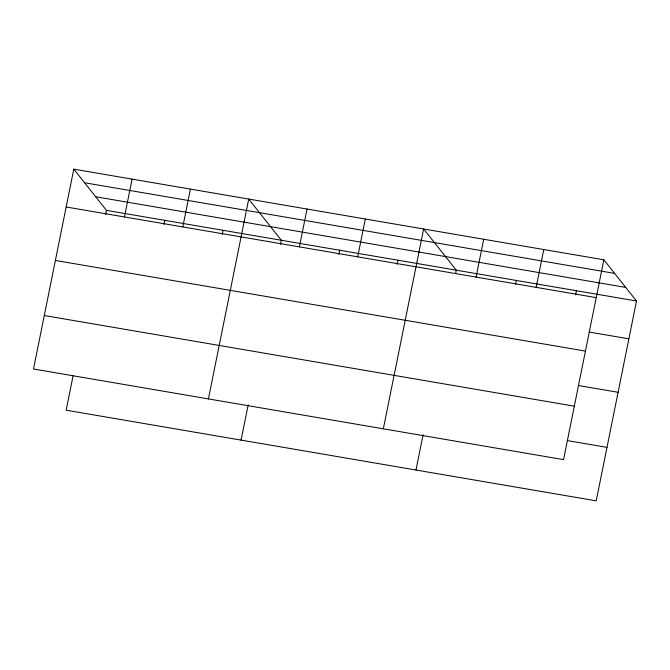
<?xml version="1.0" encoding="UTF-8"?>
<svg xmlns="http://www.w3.org/2000/svg" width="670" height="670" viewBox="0 0 670 670"><rect width="100%" height="100%" fill="white"/><g stroke="black" fill="none" stroke-linecap="round" stroke-linejoin="round"><path stroke-width="1" d="M73.792 169.158L33.5 368.994L563.545 459.637L603.846 259.801L73.792 169.158L106.455 210.363L636.5 301.006L596.208 500.842L66.154 410.199L73.072 375.904M105.626 214.45L106.455 210.363M124.469 216.954L132.099 179.125M163.932 224.425L164.753 220.329M182.776 226.929L190.406 189.099M222.239 234.391L223.06 230.304M208.42 398.901L248.712 199.074L281.366 240.279L280.546 244.366M241.074 440.106L248.193 404.806M299.389 246.87L307.019 209.04M338.844 254.34L339.673 250.245M357.696 256.845L365.317 219.015M397.151 264.307L397.98 260.22M383.332 428.817L423.624 228.981L456.287 270.186L455.667 273.26M415.986 470.022L423.105 434.721M476.069 277.087L483.698 239.257M515.531 284.549L516.352 280.462M536.142 287.363L543.772 249.533M575.605 294.825L576.426 290.738M84.571 182.751L614.616 273.402M95.676 196.762L625.721 287.413M66.163 206.988L596.216 297.631M589.164 332.044L628.87 338.836M55.384 260.446L585.438 351.097M578.386 385.51L618.092 392.302M44.279 315.528L574.332 406.179M567.281 440.592L606.986 447.384M603.846 259.801L636.5 301.006"/></g></svg>
